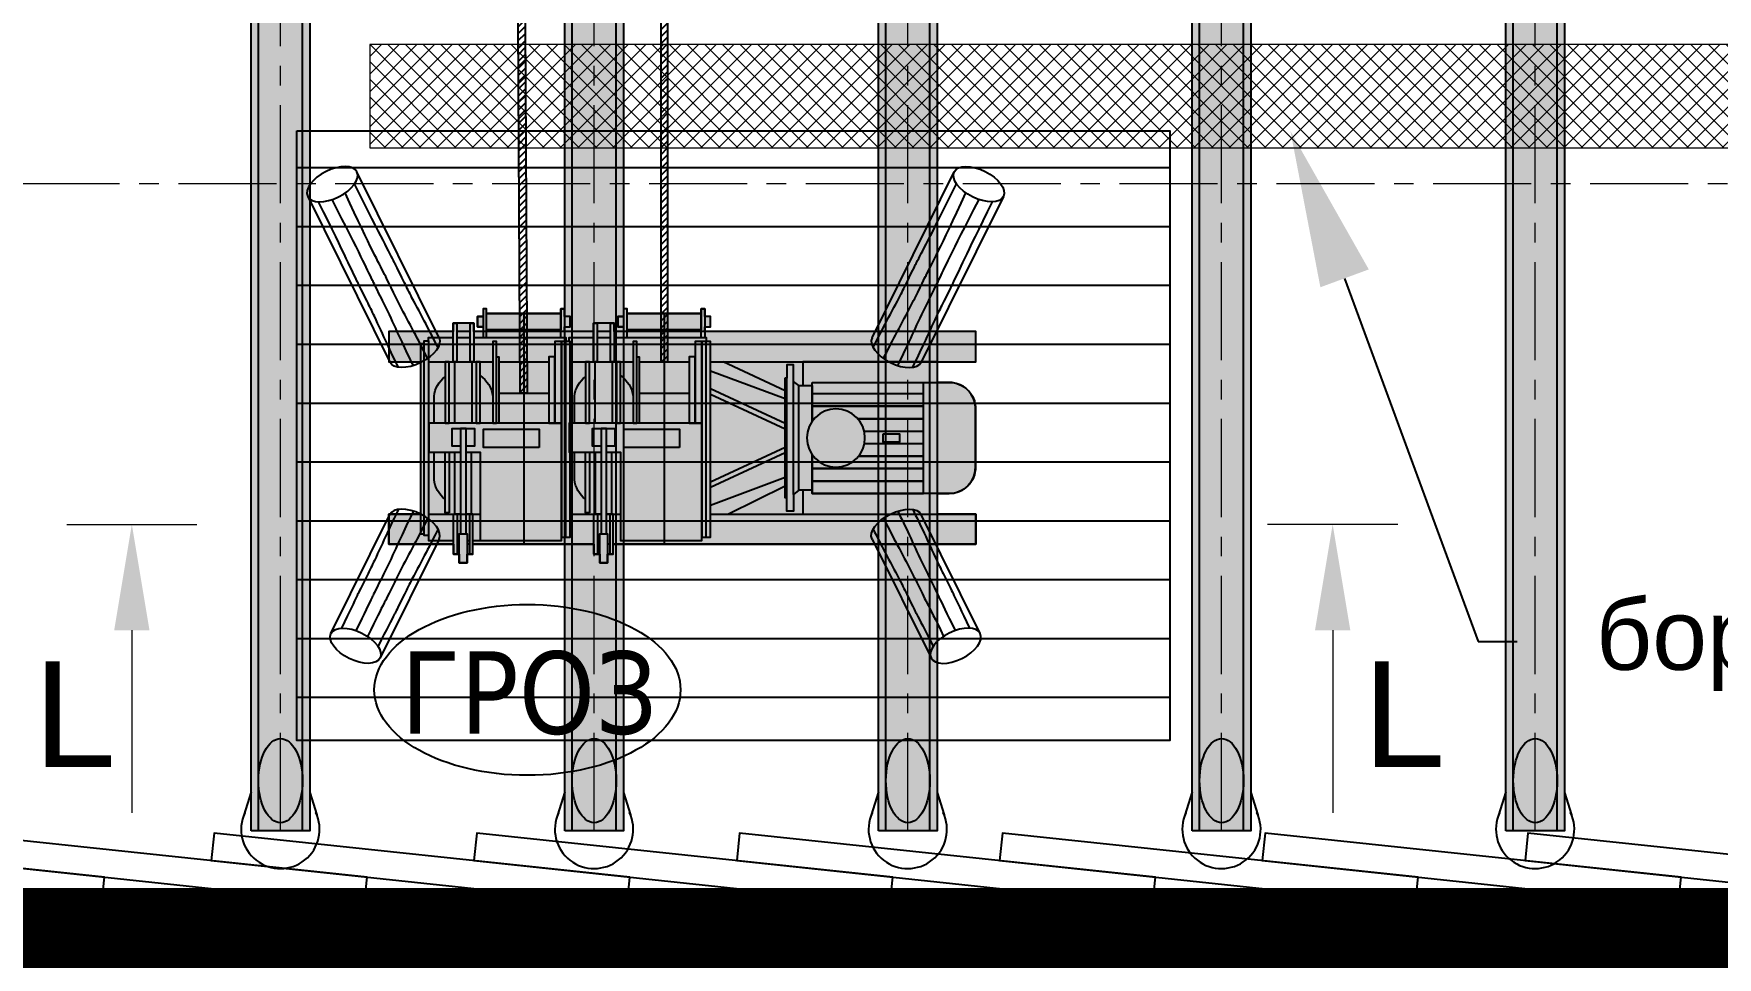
# Model space of a CAD drawing. Header units: inches. Extents: x 523 to 1492, y 69 to 539.
# Drawn here: x 730.02 to 772.95, y 266.5 to 290.04 of the extents above; entities that cross this region are included whole.
import ezdxf
from ezdxf import colors
from ezdxf.entities.mleader import LeaderData, LeaderLine
from ezdxf.math import Vec2, Vec3

# ---------------------------------------------------------------- set-up
doc = ezdxf.new("R2010")
doc.units = ezdxf.units.IN
doc.header["$MEASUREMENT"] = 0
doc.linetypes.add('CENTERX2', pattern=[4, 2.5, -0.5, 0.5, -0.5])
doc.styles.get("Standard").update_dxf_attribs({"font": 'arial.ttf'})
doc.styles.add('стиль', font='tahoma.ttf')
pattern_1 = [(45, (674.75548, 226.30975), (-0.08838835, 0.08838835), [])]

# ---------------------------------------------------------------- blocks, each defined once
blk = doc.blocks.new('10ЛС -1')
blk.add_hatch(color=253).paths.add_polyline_path([(516.4, 1622.5), (681.4, 1622.5), (681.4, 1647.8), (696.1, 1647.8), (696.1, 1670.1), (716.3, 1670.1), (716.3, 1647.8), (730.9, 1647.8), (730.9, 1622.5), (1039.4, 1622.5), (1039.4, 1647.8), (1054.1, 1647.8), (1054.1, 1670.1), (1074.3, 1670.1), (1074.3, 1647.8), (1088.9, 1647.8), (1088.9, 1622.5), (2013.3, 1622.5), (2013.3, 1545.4), (1915.2, 1545.4), (1915.2, 1493.2), (1945.6, 1493.2), (1957.6, 1492.2), (1970.8, 1488.3), (1980.5, 1483.4), (1987.8, 1478.2), (1996.4, 1469.9), (2002.3, 1461.8), (2007.2, 1452.4), (2010.9, 1441.1), (2012.5, 1426.3), (2012.5, 1276.7), (2011.5, 1264.9), (2007.2, 1250.5), (2001.8, 1240.4), (1995.7, 1232.4), (1987.6, 1224.6), (1981.8, 1220.4), (1973.6, 1215.9), (1963.6, 1212.3), (1953.4, 1210.2), (1945.6, 1209.8), (1915.2, 1209.8), (1915.2, 1157.6), (2013.3, 1157.6), (2013.3, 1080.5), (1322.1, 1080.5), (1322.1, 1067.9), (1336.9, 1067.9), (1336.9, 1041.6), (1322.1, 1041.6), (1322.1, 1022.5), (1313.3, 1022.5), (1313.3, 1033.9), (1123.9, 1033.9), (1123.9, 1022.5), (1115.1, 1022.5), (1115.1, 1041.6), (1100.3, 1041.6), (1100.3, 1067.9), (1115.1, 1067.9), (1115.1, 1080.5), (1090.8, 1080.5), (1090.8, 1059), (1038.3, 1059), (1038.3, 1080.5), (964.1, 1080.5), (964.1, 1067.9), (978.9, 1067.9), (978.9, 1041.6), (964.1, 1041.6), (964.1, 1022.5), (955.3, 1022.5), (955.3, 1033.9), (765.9, 1033.9), (765.9, 1022.5), (757, 1022.5), (757, 1041.6), (742.3, 1041.6), (742.3, 1067.9), (757, 1067.9), (757, 1080.5), (732.8, 1080.5), (732.8, 1059), (680.3, 1059), (680.3, 1080.5), (516.4, 1080.5), (516.4, 1157.6), (597.1, 1157.6), (597.1, 1545.4), (516.4, 1545.4)])
for p, q in [((696.1, 1647.8), (681.4, 1647.8)), ((730.9, 1647.8), (716.3, 1647.8)), ((1054.1, 1647.8), (1039.4, 1647.8)), ((1088.9, 1647.8), (1074.3, 1647.8)), ((860.6, 1033.9), (860.6, 1622.5)), ((967.7, 1603.9), (967.7, 1105.3)), ((1218.6, 1033.9), (1218.6, 1622.5)), ((1325.7, 1603.9), (1325.7, 1105.3)), ((1336.9, 1523), (1527.4, 1451.8)), ((1531.7, 1504), (1531.7, 1199.3)), ((1336.9, 1477.2), (1527.4, 1388.9)), ((1336.9, 1463.2), (1527.4, 1374.9)), ((1548.6, 1495.7), (1548.6, 1207.3)), ((1880.3, 1493.2), (1880.3, 1209.8)), ((631.6, 1457.7), (631.6, 1387.9)), ((989.6, 1457.7), (989.6, 1387.9)), ((631.6, 1313.6), (631.6, 1245.3)), ((989.6, 1313.6), (989.6, 1245.3)), ((1336.9, 1239.8), (1527.4, 1328.1)), ((1336.9, 1225.8), (1527.4, 1314.1)), ((1336.9, 1180), (1527.4, 1251.2)), ((797.4, 1237.4), (924.1, 1237.4)), ((1155.1, 1237.4), (1282.1, 1237.4)), ((757, 1080.5), (757, 1095.1)), ((964.1, 1080.5), (964.1, 1095.1)), ((1115.1, 1080.5), (1115.1, 1095.1)), ((1322.1, 1080.5), (1322.1, 1095.1)), ((723.7, 1059), (689.4, 1059)), ((1081.7, 1059), (1047.4, 1059))]:
    blk.add_line(p, q)
for points in [[(516.4, 1622.5), (681.4, 1622.5), (681.4, 1647.8), (696.1, 1647.8), (696.1, 1670.1), (716.3, 1670.1), (716.3, 1647.8), (730.9, 1647.8), (730.9, 1622.5), (1039.4, 1622.5), (1039.4, 1647.8), (1054.1, 1647.8), (1054.1, 1670.1), (1074.3, 1670.1), (1074.3, 1647.8), (1088.9, 1647.8), (1088.9, 1622.5), (2013.3, 1622.5), (2013.3, 1545.4), (1915.2, 1545.4), (1915.2, 1493.2), (1945.6, 1493.2), (1957.6, 1492.2), (1970.8, 1488.3), (1980.5, 1483.4), (1987.8, 1478.2), (1996.4, 1469.9), (2002.3, 1461.8), (2007.2, 1452.4), (2010.9, 1441.1), (2012.5, 1426.3), (2012.5, 1276.7), (2011.5, 1264.9), (2007.2, 1250.5), (2001.8, 1240.4), (1995.7, 1232.4), (1987.6, 1224.6), (1981.8, 1220.4), (1973.6, 1215.9), (1963.6, 1212.3), (1953.4, 1210.2), (1945.6, 1209.8), (1915.2, 1209.8), (1915.2, 1157.6), (2013.3, 1157.6), (2013.3, 1080.5), (1322.1, 1080.5), (1322.1, 1067.9), (1336.9, 1067.9), (1336.9, 1041.6), (1322.1, 1041.6), (1322.1, 1022.5), (1313.3, 1022.5), (1313.3, 1033.9), (1123.9, 1033.9), (1123.9, 1022.5), (1115.1, 1022.5), (1115.1, 1041.6), (1100.3, 1041.6), (1100.3, 1067.9), (1115.1, 1067.9), (1115.1, 1080.5), (1090.8, 1080.5), (1090.8, 1059), (1038.3, 1059), (1038.3, 1080.5), (964.1, 1080.5), (964.1, 1067.9), (978.9, 1067.9), (978.9, 1041.6), (964.1, 1041.6), (964.1, 1022.5), (955.3, 1022.5), (955.3, 1033.9), (765.9, 1033.9), (765.9, 1022.5), (757, 1022.5), (757, 1041.6), (742.3, 1041.6), (742.3, 1067.9), (757, 1067.9), (757, 1080.5), (732.8, 1080.5), (732.8, 1059), (680.3, 1059), (680.3, 1080.5), (516.4, 1080.5), (516.4, 1157.6), (597.1, 1157.6), (597.1, 1545.4), (516.4, 1545.4), (516.4, 1622.5)], [(681.4, 1622.5), (516.4, 1622.5), (516.4, 1545.4), (597.1, 1545.4)], [(617.9, 1600.1), (617.9, 1613.1), (681.4, 1613.1)], [(713.4, 1387.9), (749.1, 1387.9), (749.1, 1613.2), (956.6, 1613.2), (956.6, 1313.6), (618.3, 1313.6), (618.3, 1387.9)], [(696.1, 1622.5), (690.4, 1622.5)], [(696.1, 1622.5), (690.4, 1622.5)], [(690.4, 1613.1), (696.1, 1613.1)], [(721.9, 1622.5), (716.3, 1622.5)], [(721.9, 1622.5), (716.3, 1622.5)], [(716.3, 1613.1), (721.9, 1613.1)], [(1039.4, 1622.5), (730.9, 1622.5)], [(730.9, 1613.2), (749.1, 1613.2)], [(1071.4, 1387.9), (1107.1, 1387.9), (1107.1, 1613.2), (1314.6, 1613.2), (1314.6, 1313.6), (976.3, 1313.6), (976.3, 1387.9)], [(1054.1, 1622.5), (1048.4, 1622.5)], [(1080, 1622.5), (1074.3, 1622.5)], [(1336.9, 1545.4), (2013.3, 1545.4), (2013.3, 1622.5), (1088.9, 1622.5)], [(617.9, 1545.4), (749.1, 1545.4)], [(699.4, 1545.4), (685.1, 1545.4), (685.1, 1387.9), (699.4, 1387.9)], [(713.4, 1545.4), (749.1, 1545.4)], [(713.4, 1387.9), (726.4, 1387.9), (726.4, 1545.4), (713.4, 1545.4)], [(978.9, 1545.4), (1057.5, 1545.4)], [(1057.5, 1545.4), (1043.1, 1545.4), (1043.1, 1387.9), (1057.5, 1387.9)], [(1071.4, 1545.4), (1107.1, 1545.4)], [(1071.4, 1387.9), (1084.4, 1387.9), (1084.4, 1545.4), (1071.4, 1545.4)], [(1562.4, 1484.9), (1548.6, 1495.7), (1548.6, 1538.2), (1531.7, 1538.2), (1531.7, 1503.7), (1527.4, 1503.7), (1527.4, 1474), (1383, 1545.4)], [(1531.7, 1538.2), (1531.7, 1504), (1527.4, 1504), (1527.4, 1199.3)], [(1572.4, 1484.9), (1572.4, 1545.4), (1915.2, 1545.4), (1915.2, 1493.2)], [(1596.4, 1394.7), (1596.4, 1484.9), (1562.4, 1484.9), (1562.4, 1218.1), (1596.4, 1218.1), (1596.4, 1308.3)], [(1598.9, 1397.9), (1596.4, 1397.9), (1596.4, 1429.7), (1880.3, 1429.7), (1880.3, 1397.9), (1714.3, 1397.9)], [(618.3, 1313.6), (618.3, 1387.9), (699.4, 1387.9)], [(976.3, 1313.6), (976.3, 1387.9), (1057.5, 1387.9)], [(1596.4, 1394.7), (1596.4, 1397.9), (1598.9, 1397.9)], [(1714.3, 1397.9), (1880.3, 1397.9), (1880.3, 1366.2), (1729.2, 1366.2)], [(699.4, 1372.7), (677.8, 1372.7), (677.8, 1327.6), (735, 1327.6), (735, 1372.7), (713.4, 1372.7)], [(1057.5, 1372.7), (1035.8, 1372.7), (1035.8, 1327.6), (1093.1, 1327.6), (1093.1, 1372.7), (1071.4, 1372.7)], [(1728.6, 1334.4), (1880.3, 1334.4), (1880.3, 1302.6), (1712.2, 1302.6)], [(1600.9, 1302.6), (1596.4, 1302.6), (1596.4, 1308.3)], [(1596.4, 1308.3), (1596.4, 1209.8), (1596.4, 1209.8)], [(1712.2, 1302.6), (1880.3, 1302.6), (1880.3, 1270.8), (1596.4, 1270.8), (1596.4, 1302.6), (1600.9, 1302.6)], [(1562.4, 1218.1), (1548.6, 1207.3), (1548.6, 1164.8), (1531.7, 1164.8), (1531.7, 1199.3), (1527.4, 1199.3), (1527.4, 1231.6), (1369.4, 1157.6)], [(1915.2, 1209.8), (1915.2, 1157.6), (1572.4, 1157.6), (1572.4, 1218.1)], [(680.3, 1080.5), (516.4, 1080.5), (516.4, 1157.6), (597.1, 1157.6)], [(617.9, 1157.6), (781.5, 1157.6)], [(797.1, 1157.6), (924.1, 1157.6)], [(978.9, 1157.6), (1139.5, 1157.6)], [(1336.9, 1157.6), (2013.3, 1157.6), (2013.3, 1080.5), (1090.8, 1080.5)], [(1155.1, 1157.6), (1282.1, 1157.6)], [(617.9, 1106.7), (617.9, 1095.1), (680.3, 1095.1)], [(689.4, 1095.1), (723.7, 1095.1)], [(723.7, 1080.5), (689.4, 1080.5)], [(723.7, 1080.5), (689.4, 1080.5)], [(732.8, 1095.1), (967.6, 1095.1), (967.6, 1105.3)], [(1038.3, 1080.5), (732.8, 1080.5)], [(765.9, 1095.1), (765.9, 1022.5), (757, 1022.5), (757, 1095.1)], [(955.3, 1095.1), (955.3, 1022.5), (964.1, 1022.5), (964.1, 1095.1)], [(975.9, 1105.3), (975.9, 1095.1), (1038.3, 1095.1)], [(1047.4, 1095.1), (1081.7, 1095.1)], [(1081.7, 1080.5), (1047.4, 1080.5)], [(1090.8, 1095.1), (1325.7, 1095.1), (1325.7, 1105.3)], [(1123.9, 1095.1), (1123.9, 1022.5), (1115.1, 1022.5), (1115.1, 1095.1)], [(1313.3, 1095.1), (1313.3, 1022.5), (1322.1, 1022.5), (1322.1, 1095.1)]]:
    blk.add_lwpolyline(points)
for points in [[(681.4, 1545.4), (690.4, 1545.4), (690.4, 1647.8), (681.4, 1647.8)], [(716.3, 1670.1), (696.1, 1670.1), (696.1, 1595.5), (716.3, 1595.5)], [(730.9, 1545.4), (721.9, 1545.4), (721.9, 1647.8), (730.9, 1647.8)], [(1039.4, 1545.4), (1048.4, 1545.4), (1048.4, 1647.8), (1039.4, 1647.8)], [(1074.3, 1670.1), (1054.1, 1670.1), (1054.1, 1595.5), (1074.3, 1595.5)], [(1088.9, 1545.4), (1080, 1545.4), (1080, 1647.8), (1088.9, 1647.8)], [(606.9, 1111.4), (597.1, 1111.4), (597.1, 1595.9), (606.9, 1595.9)], [(617.9, 1600.1), (606.9, 1600.1), (606.9, 1104.3), (617.9, 1104.3)], [(713.4, 1327.6), (699.4, 1327.6), (699.4, 1595.5), (713.4, 1595.5)], [(956.6, 1603.9), (978.9, 1603.9), (978.9, 1105.3), (956.6, 1105.3)], [(1071.4, 1327.6), (1057.5, 1327.6), (1057.5, 1595.5), (1071.4, 1595.5)], [(1314.6, 1603.9), (1336.9, 1603.9), (1336.9, 1105.3), (1314.6, 1105.3)], [(670.3, 1542.7), (659.9, 1542.7), (659.9, 1387.9), (670.3, 1387.9)], [(1028.3, 1542.7), (1017.9, 1542.7), (1017.9, 1387.9), (1028.3, 1387.9)], [(1596.4, 1493.2), (1880.3, 1493.2), (1880.3, 1461.5), (1596.4, 1461.5)], [(1596.4, 1461.5), (1880.3, 1461.5), (1880.3, 1429.7), (1596.4, 1429.7)], [(899.4, 1375.6), (758.1, 1375.6), (758.1, 1329.3), (899.4, 1329.3)], [(1257.4, 1375.6), (1116.1, 1375.6), (1116.1, 1329.3), (1257.4, 1329.3)], [(1777.4, 1340.7), (1818.3, 1340.7), (1818.3, 1362.3), (1777.4, 1362.3)], [(670.3, 1157.6), (659.9, 1157.6), (659.9, 1313.6), (670.3, 1313.6)], [(728.2, 1313.6), (684.8, 1313.6), (684.8, 1157.6), (728.2, 1157.6)], [(749.3, 1157.6), (738.9, 1157.6), (738.9, 1313.6), (749.3, 1313.6)], [(781.5, 1313.6), (791.1, 1313.6), (791.1, 1105.5), (781.5, 1105.5)], [(791.1, 1144.9), (797.1, 1144.9), (797.1, 1313.6), (791.1, 1313.6)], [(939.7, 1144.9), (924.1, 1144.9), (924.1, 1313.6), (939.7, 1313.6)], [(956.6, 1105.3), (939.7, 1105.3), (939.7, 1313.6), (956.6, 1313.6)], [(1028.3, 1157.6), (1017.9, 1157.6), (1017.9, 1313.6), (1028.3, 1313.6)], [(1086.3, 1313.6), (1042.9, 1313.6), (1042.9, 1157.6), (1086.3, 1157.6)], [(1107.3, 1157.6), (1096.9, 1157.6), (1096.9, 1313.6), (1107.3, 1313.6)], [(1139.5, 1313.6), (1149.1, 1313.6), (1149.1, 1105.5), (1139.5, 1105.5)], [(1149.1, 1144.9), (1155.1, 1144.9), (1155.1, 1313.6), (1149.1, 1313.6)], [(1297.7, 1144.9), (1282.1, 1144.9), (1282.1, 1313.6), (1297.7, 1313.6)], [(1314.6, 1105.3), (1297.7, 1105.3), (1297.7, 1313.6), (1314.6, 1313.6)], [(1596.4, 1270.8), (1880.3, 1270.8), (1880.3, 1239.1), (1596.4, 1239.1)], [(689.4, 1157.6), (680.3, 1157.6), (680.3, 1059), (689.4, 1059)], [(732.8, 1157.6), (723.7, 1157.6), (723.7, 1059), (732.8, 1059)], [(1047.4, 1157.6), (1038.3, 1157.6), (1038.3, 1059), (1047.4, 1059)], [(1090.8, 1157.6), (1081.7, 1157.6), (1081.7, 1059), (1090.8, 1059)], [(955.3, 1075.6), (765.9, 1075.6), (765.9, 1033.9), (955.3, 1033.9)], [(1313.3, 1075.6), (1123.9, 1075.6), (1123.9, 1033.9), (1313.3, 1033.9)], [(757, 1067.9), (742.3, 1067.9), (742.3, 1041.6), (757, 1041.6)], [(964.1, 1067.9), (978.9, 1067.9), (978.9, 1041.6), (964.1, 1041.6)], [(1115.1, 1067.9), (1100.3, 1067.9), (1100.3, 1041.6), (1115.1, 1041.6)], [(1322.1, 1067.9), (1336.9, 1067.9), (1336.9, 1041.6), (1322.1, 1041.6)]]:
    blk.add_lwpolyline(points, close=True)
blk.add_lwpolyline([(1596.4, 1209.8), (1945.6, 1209.8, 0.414214), (2012.5, 1276.7), (2012.5, 1426.3, 0.414214), (1945.6, 1493.2), (1596.4, 1493.2), (1596.4, 1394.7)], format="xyb")
blk.add_circle((1656.6, 1351.5), 74.1)
for centre, start, end in [((705.7, 1448.8), 127.8498, 173.1411), ((1063.7, 1448.8), 127.8498, 173.1411), ((705.7, 1254.2), 186.8589, 232.1502), ((707.4, 1254.2), 304.1361, 353.1411), ((1063.7, 1254.2), 186.8589, 232.1502), ((1065.4, 1254.2), 304.1361, 353.1411)]:
    blk.add_arc(centre, 74.6, start, end)
blk = doc.blocks.new('Рама 3.3м')
blk.add_hatch(color=7).paths.add_polyline_path([(-1622.029, -523.338), (-1622.029, -490.338), (-1620.534, -490.338), (-1620.534, -523.338)])
at = {"color": 22}
for p, q in [((-1622.029, -491.333), (-1622.216, -490.744)), ((-1620.534, -491.316), (-1620.356, -490.75)), ((-1621.846, -523.224), (-1621.843, -522.055)), ((-1620.724, -523.224), (-1620.721, -522.055)), ((-1622.029, -522.343), (-1622.216, -522.932)), ((-1620.534, -522.36), (-1620.356, -522.927))]:
    blk.add_line(p, q, dxfattribs=at)
at = {"color": 252}
for p, q in [((-1621.845, -523.338), (-1621.845, -490.338)), ((-1620.72, -523.338), (-1620.72, -490.338))]:
    blk.add_line(p, q, dxfattribs=at)
at = {"color": 7, "linetype": 'CENTERX2', "lineweight": 0}
blk.add_line((-1621.281, -523.338), (-1621.281, -490.338), dxfattribs=at)
at = {"color": 252}
blk.add_lwpolyline([(-1622.029, -523.338), (-1622.029, -490.338), (-1620.534, -490.338), (-1620.534, -523.338)], close=True, dxfattribs=at)
at = {"color": 22}
for centre, start, end in [((-1621.285, -490.379), 334.6001, 204.624), ((-1621.285, -523.297), 155.376, 25.3999)]:
    blk.add_arc(centre, 1, start, end, dxfattribs=at)
at = {"color": 22, "extrusion": (0, 0, -1)}
blk.add_ellipse((-1621.282, -491.622), major_axis=(0, 1.073), ratio=0.522788, dxfattribs=at)
at = {"color": 22}
blk.add_ellipse((-1621.282, -522.055), major_axis=(0, -1.073), ratio=0.522788, dxfattribs=at)

msp = doc.modelspace()

# ---------------------------------------------------------------- hatches: boundary and pattern name
h = msp.add_hatch()
h.set_pattern_fill('ANSI31', color=22, style=0)
h.set_pattern_definition(pattern_1)
h.paths.add_polyline_path([(742.426, 280.876), (742.304, 302.876), (746.01, 487.043), (746.205, 487.043), (742.485, 302.849), (742.606, 280.876)])
h = msp.add_hatch()
h.set_pattern_fill('ANSI31', color=22, style=0)
h.set_pattern_definition(pattern_1)
h.paths.add_polyline_path([(746.187, 459.772), (746.007, 459.772), (746.007, 281.674), (746.187, 281.674)])
at = {"linetype": 'ByBlock', "lineweight": 15}
h = msp.add_hatch(dxfattribs=at)
h.set_pattern_fill('ANSI37', scale=0.1, style=0)
h.set_pattern_definition([(45, (-1033.2825, 3958.27745), (-0.224506403, 0.224506403), []), (135, (-1033.2825, 3958.27745), (-0.224506403, -0.224506403), [])])
h.paths.add_polyline_path([(777.677, 289.763), (738.587, 289.763), (738.587, 287.13), (777.677, 287.13)])
h = msp.add_hatch()
h.set_pattern_fill('ANSI31', color=22, scale=12, angle=135, style=0)
h.set_pattern_definition([(180, (674.7555, 258.1247), (-2e-16, -1.5), [])])
h.paths.add_polyline_path([(736.724, 287.562), (758.991, 287.562), (758.991, 272.021), (736.724, 272.021)])

# ---------------------------------------------------------------- linework, layer by layer
at = {"color": 7, "linetype": 'CENTERX2', "lineweight": 15}
msp.add_line((669.709, 286.219), (949.259, 286.219), dxfattribs=at)
at = {"color": 7, "linetype": 'ByBlock', "lineweight": 15}
for p, q in [((730.859, 277.533), (734.18, 277.533)), ((764.804, 277.533), (761.484, 277.533)), ((732.52, 274.833), (732.52, 270.181)), ((763.144, 274.833), (763.144, 270.181))]:
    msp.add_line(p, q, dxfattribs=at)
at = {"color": 22}
for points in [[(742.426, 280.876), (742.304, 302.876), (746.01, 487.043), (746.205, 487.043), (742.485, 302.849), (742.606, 280.876), (742.426, 280.876)], [(746.187, 459.772), (746.007, 459.772), (746.007, 281.674), (746.187, 281.674), (746.187, 459.772)], [(740.356, 282.291), (738.261, 286.515)], [(751.398, 282.291), (753.493, 286.515)], [(737.006, 285.893), (739.101, 281.669)], [(754.747, 285.893), (752.652, 281.669)], [(737.598, 274.75), (739.101, 277.782)], [(754.155, 274.75), (752.652, 277.782)], [(740.356, 277.16), (738.852, 274.128)], [(751.398, 277.16), (752.901, 274.128)]]:
    msp.add_lwpolyline(points, dxfattribs=at)
at = {"color": 253, "linetype": 'ByBlock', "lineweight": 15, "const_width": 4}
msp.add_lwpolyline([(729.709, 311.642), (701.449, 311.642), (701.449, 306.239), (667.709, 306.239), (667.708, 266.2), (949.259, 266.2)], dxfattribs=at)
at = {"const_width": 0.125}
msp.add_lwpolyline([(729.709, 309.642), (703.449, 309.642), (703.449, 304.239), (669.709, 304.239), (669.708, 268.2), (949.259, 268.2)], dxfattribs=at)
at = {"color": 7, "linetype": 'ByBlock', "lineweight": 15}
msp.add_lwpolyline([(719.709, 304.239), (669.709, 304.239), (669.708, 268.2), (949.259, 268.2)], dxfattribs=at)
msp.add_lwpolyline([(777.677, 289.763), (738.587, 289.763), (738.587, 287.13), (777.677, 287.13)], close=True, dxfattribs=at)
for points in [[(736.724, 287.562), (758.991, 287.562), (758.991, 272.021), (736.724, 272.021)], [(731.821, 268.54), (721.217, 269.662), (721.142, 268.966), (731.746, 267.837)], [(738.521, 268.54), (727.917, 269.662), (727.842, 268.966), (738.446, 267.837)], [(745.223, 268.54), (734.619, 269.662), (734.544, 268.966), (745.148, 267.837)], [(751.924, 268.54), (741.32, 269.662), (741.245, 268.966), (751.849, 267.837)], [(758.625, 268.54), (748.021, 269.662), (747.946, 268.966), (758.55, 267.837)], [(765.325, 268.54), (754.721, 269.662), (754.646, 268.966), (765.25, 267.837)], [(772.027, 268.54), (761.423, 269.662), (761.348, 268.966), (771.952, 267.837)], [(778.728, 268.54), (768.124, 269.662), (768.049, 268.966), (778.653, 267.837)]]:
    msp.add_lwpolyline(points, close=True)
at = {"color": 22, "extrusion": (0, 0, -1)}
for centre, major_axis in [((737.633, 286.204), (-0.627, -0.311)), ((753.528, 274.439), (0.627, 0.311))]:
    msp.add_ellipse(centre, major_axis=major_axis, ratio=0.516577, dxfattribs=at)
at = {"color": 22}
for centre, major_axis in [((754.12, 286.204), (0.627, -0.311)), ((738.225, 274.439), (-0.627, 0.311))]:
    msp.add_ellipse(centre, major_axis=major_axis, ratio=0.516577, dxfattribs=at)
at = {"color": 22, "extrusion": (0, 0, -1)}
for centre, major_axis in [((739.729, 281.98), (-0.627, -0.311)), ((752.025, 277.471), (0.627, 0.311))]:
    msp.add_ellipse(centre, major_axis=major_axis, ratio=0.516577, start_param=3.141593, end_param=6.283185, dxfattribs=at)
at = {"color": 22}
for centre, major_axis in [((752.025, 281.98), (0.627, -0.311)), ((739.729, 277.471), (-0.627, 0.311))]:
    msp.add_ellipse(centre, major_axis=major_axis, ratio=0.516577, start_param=3.141593, end_param=6.283185, dxfattribs=at)
msp.add_ellipse((742.608, 273.313), major_axis=(-3.904, 0), ratio=0.55755)
for points, knots in [([(739.192, 283.447), (739.007, 283.821), (738.833, 284.169), (738.645, 284.509), (737.961, 285.979)], [2.260878, 2.260878, 2.260878, 2.260878, 2.429071, 3.426704, 3.426704, 3.426704, 3.426704]), ([(739.474, 283.692), (739.277, 284.091), (739.105, 284.434), (738.92, 284.771), (738.202, 286.211)], [2.2452, 2.2452, 2.2452, 2.2452, 2.429071, 3.397419, 3.397419, 3.397419, 3.397419]), ([(752.28, 283.692), (752.477, 284.091), (752.649, 284.434), (752.833, 284.771), (753.552, 286.211)], [2.2452, 2.2452, 2.2452, 2.2452, 2.429071, 3.397419, 3.397419, 3.397419, 3.397419]), ([(752.561, 283.447), (752.746, 283.821), (752.921, 284.169), (753.109, 284.509), (753.792, 285.979)], [2.260878, 2.260878, 2.260878, 2.260878, 2.429071, 3.426704, 3.426704, 3.426704, 3.426704]), ([(738.52, 283.219), (738.321, 283.617), (738.152, 283.962), (737.996, 284.313), (737.284, 285.756)], [2.2452, 2.2452, 2.2452, 2.2452, 2.429071, 3.397419, 3.397419, 3.397419, 3.397419]), ([(738.885, 283.295), (738.699, 283.668), (738.528, 284.018), (738.371, 284.373), (737.626, 285.811)], [2.260878, 2.260878, 2.260878, 2.260878, 2.429071, 3.426704, 3.426704, 3.426704, 3.426704]), ([(752.869, 283.295), (753.055, 283.668), (753.225, 284.018), (753.382, 284.373), (754.127, 285.811)], [2.260878, 2.260878, 2.260878, 2.260878, 2.429071, 3.426704, 3.426704, 3.426704, 3.426704]), ([(753.234, 283.219), (753.432, 283.617), (753.601, 283.962), (753.758, 284.313), (754.469, 285.756)], [2.2452, 2.2452, 2.2452, 2.2452, 2.429071, 3.397419, 3.397419, 3.397419, 3.397419]), ([(740.064, 281.76), (739.963, 281.959), (739.748, 282.386), (739.442, 282.941), (739.26, 283.308), (739.192, 283.447)], [0, 0, 0, 0, 0.670084, 1.435627, 1.899481, 1.899481, 1.899481, 1.899481]), ([(740.329, 282.038), (740.228, 282.238), (740.013, 282.665), (739.713, 283.209), (739.536, 283.564), (739.474, 283.692)], [0, 0, 0, 0, 0.670084, 1.435627, 1.861745, 1.861745, 1.861745, 1.861745]), ([(751.424, 282.038), (751.525, 282.238), (751.741, 282.665), (752.04, 283.209), (752.217, 283.564), (752.28, 283.692)], [0, 0, 0, 0, 0.670084, 1.435627, 1.861745, 1.861745, 1.861745, 1.861745]), ([(751.689, 281.76), (751.79, 281.959), (752.006, 282.386), (752.311, 282.941), (752.493, 283.308), (752.561, 283.447)], [0, 0, 0, 0, 0.670084, 1.435627, 1.899481, 1.899481, 1.899481, 1.899481]), ([(739.318, 281.537), (739.22, 281.738), (739.011, 282.168), (738.76, 282.736), (738.583, 283.092), (738.52, 283.219)], [0, 0, 0, 0, 0.670084, 1.435627, 1.86206, 1.86206, 1.86206, 1.86206]), ([(739.7, 281.579), (739.603, 281.78), (739.393, 282.21), (739.137, 282.79), (738.954, 283.156), (738.885, 283.295)], [0, 0, 0, 0, 0.670084, 1.435627, 1.899466, 1.899466, 1.899466, 1.899466]), ([(752.053, 281.579), (752.151, 281.78), (752.36, 282.21), (752.617, 282.79), (752.799, 283.156), (752.869, 283.295)], [0, 0, 0, 0, 0.670084, 1.435627, 1.899466, 1.899466, 1.899466, 1.899466]), ([(752.435, 281.537), (752.533, 281.738), (752.742, 282.168), (752.994, 282.736), (753.17, 283.092), (753.234, 283.219)], [0, 0, 0, 0, 0.670084, 1.435627, 1.86206, 1.86206, 1.86206, 1.86206]), ([(739.318, 277.913), (739.22, 277.712), (739.011, 277.282), (738.76, 276.714), (738.583, 276.358), (738.52, 276.231)], [0, 0, 0, 0, 0.670084, 1.435627, 1.86206, 1.86206, 1.86206, 1.86206]), ([(739.7, 277.871), (739.603, 277.67), (739.393, 277.24), (739.137, 276.661), (738.954, 276.294), (738.885, 276.156)], [0, 0, 0, 0, 0.670084, 1.435627, 1.899466, 1.899466, 1.899466, 1.899466]), ([(752.053, 277.871), (752.151, 277.67), (752.36, 277.24), (752.617, 276.661), (752.799, 276.294), (752.869, 276.156)], [0, 0, 0, 0, 0.670084, 1.435627, 1.899466, 1.899466, 1.899466, 1.899466]), ([(752.435, 277.913), (752.533, 277.712), (752.742, 277.282), (752.994, 276.714), (753.17, 276.358), (753.234, 276.231)], [0, 0, 0, 0, 0.670084, 1.435627, 1.86206, 1.86206, 1.86206, 1.86206]), ([(740.064, 277.691), (739.963, 277.491), (739.748, 277.064), (739.442, 276.509), (739.26, 276.142), (739.192, 276.003)], [0, 0, 0, 0, 0.670084, 1.435627, 1.899481, 1.899481, 1.899481, 1.899481]), ([(740.329, 277.412), (740.228, 277.213), (740.013, 276.785), (739.713, 276.242), (739.536, 275.886), (739.474, 275.758)], [0, 0, 0, 0, 0.670084, 1.435627, 1.861745, 1.861745, 1.861745, 1.861745]), ([(751.424, 277.412), (751.525, 277.213), (751.741, 276.785), (752.04, 276.242), (752.217, 275.886), (752.28, 275.758)], [0, 0, 0, 0, 0.670084, 1.435627, 1.861745, 1.861745, 1.861745, 1.861745]), ([(751.689, 277.691), (751.79, 277.491), (752.006, 277.064), (752.311, 276.509), (752.493, 276.142), (752.561, 276.003)], [0, 0, 0, 0, 0.670084, 1.435627, 1.899481, 1.899481, 1.899481, 1.899481]), ([(738.52, 276.231), (738.321, 275.833), (738.205, 275.596), (738.095, 275.357), (737.868, 274.887)], [2.2452, 2.2452, 2.2452, 2.2452, 2.4290712, 3.0371316, 3.0371316, 3.0371316, 3.0371316]), ([(738.885, 276.156), (738.699, 275.782), (738.582, 275.543), (738.472, 275.302), (738.234, 274.827)], [2.2608776, 2.2608776, 2.2608776, 2.2608776, 2.4290712, 3.0573957, 3.0573957, 3.0573957, 3.0573957]), ([(752.869, 276.156), (753.055, 275.782), (753.171, 275.543), (753.281, 275.302), (753.52, 274.827)], [2.2608776, 2.2608776, 2.2608776, 2.2608776, 2.4290712, 3.0573957, 3.0573957, 3.0573957, 3.0573957]), ([(753.234, 276.231), (753.432, 275.833), (753.548, 275.596), (753.658, 275.357), (753.885, 274.887)], [2.2452, 2.2452, 2.2452, 2.2452, 2.4290712, 3.0371316, 3.0371316, 3.0371316, 3.0371316]), ([(739.192, 276.003), (739.007, 275.629), (738.888, 275.392), (738.763, 275.158), (738.532, 274.679)], [2.2608776, 2.2608776, 2.2608776, 2.2608776, 2.4290712, 3.0573747, 3.0573747, 3.0573747, 3.0573747]), ([(739.474, 275.758), (739.277, 275.36), (739.158, 275.124), (739.034, 274.891), (738.798, 274.426)], [2.2452, 2.2452, 2.2452, 2.2452, 2.4290712, 3.0371317, 3.0371317, 3.0371317, 3.0371317]), ([(752.28, 275.758), (752.477, 275.36), (752.595, 275.124), (752.719, 274.891), (752.955, 274.426)], [2.2452, 2.2452, 2.2452, 2.2452, 2.4290712, 3.0371317, 3.0371317, 3.0371317, 3.0371317]), ([(752.561, 276.003), (752.746, 275.629), (752.866, 275.392), (752.991, 275.158), (753.222, 274.679)], [2.2608776, 2.2608776, 2.2608776, 2.2608776, 2.4290712, 3.0573747, 3.0573747, 3.0573747, 3.0573747])]:
    msp.add_open_spline(points, degree=3, knots=knots, dxfattribs=at)
at = {"color": 7, "linetype": 'ByBlock', "lineweight": 15}
for points in [[(732.97, 274.833), (732.07, 274.833), (732.52, 277.533)], [(762.694, 274.833), (763.594, 274.833), (763.144, 277.533)]]:
    msp.add_solid(points, dxfattribs=at)

# ---------------------------------------------------------------- block references
for p in [(2357.593, 793.057), (2365.593, 793.057), (2373.593, 793.057), (2381.593, 793.057), (2389.593, 793.057)]:
    msp.add_blockref('Рама 3.3м', p)
at = {"xscale": -0.009999999999990905, "yscale": 0.009999999999990905, "zscale": 0.01, "rotation": 180}
msp.add_blockref('10ЛС -1', (733.91, 293.25), dxfattribs=at)

# ---------------------------------------------------------------- texts
at = {"color": 7, "linetype": 'ByBlock', "lineweight": 15}
for p in [(730.015, 271.345), (763.913, 271.345)]:
    msp.add_text('L', height=2.7, dxfattribs=at).set_placement(p)
at = {"color": 7, "linetype": 'ByBlock', "lineweight": 15, "style": 'стиль'}
msp.add_text('ГРОЗ', height=2.1, dxfattribs=at).set_placement((739.382, 272.197))

# ---------------------------------------------------------------- leaders
at = {"color": 7, "linetype": 'ByBlock', "lineweight": 15}
ml = msp.add_multileader_mtext('Standard', dxfattribs=at)
ml.set_content('борт загрузочного устройства', color=7)
ml.set_leader_properties()
ml.build(insert=Vec2(0, 0))
ml.multileader.update_dxf_attribs({"dogleg_length": 1})
ctx = ml.context
ctx.base_point, ctx.char_height, ctx.plane_origin = Vec3(767.853, 274.546), 1.8, Vec3(759.844, 273.062)
notes = []
notes.append((ctx, [(0, (1, 1, 0), (766.853, 274.546), (1, 0), 1, [(0, [(762.067, 287.558)], 0, [])])]))
ctx.mtext.insert, ctx.mtext.flow_direction = Vec3(769.853, 275.626), 5
for ctx, leaders in notes:
    for number, flags, end, landing, length, lines in leaders:
        leader = LeaderData()
        leader.index, (leader.has_last_leader_line, leader.has_dogleg_vector, leader.attachment_direction) = number, flags
        leader.last_leader_point, leader.dogleg_vector, leader.dogleg_length = Vec3(end), Vec3(landing), length
        for number, points, colour, breaks in lines:
            line = LeaderLine()
            line.index, line.vertices, line.color, line.breaks = number, Vec3.list(points), colors.encode_raw_color(colour), breaks
            leader.lines.append(line)
        ctx.leaders.append(leader)

doc.saveas('drawing.dxf')
